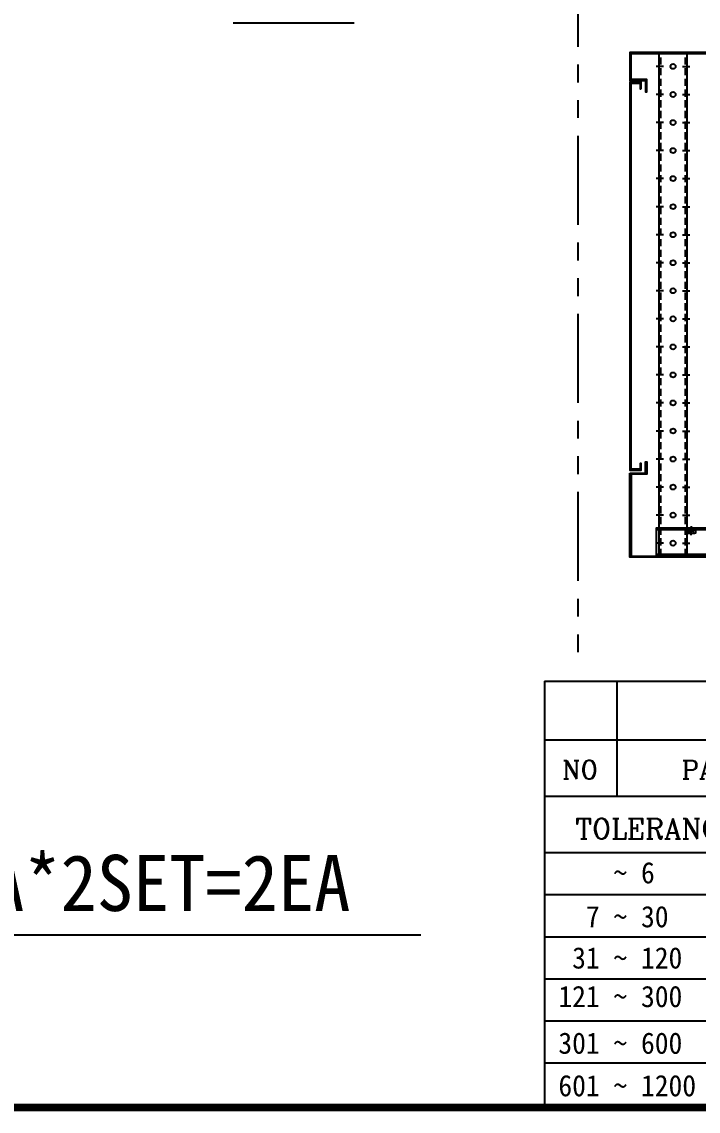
# Model space of a CAD drawing. Header units: millimetres. Extents: x 24815 to 36799, y -9299 to 5469.
# Drawn here: x 29312 to 30518, y 23 to 1965 of the extents above; entities that cross this region are included whole.
import ezdxf
from ezdxf.enums import TextEntityAlignment as Align

# ---------------------------------------------------------------- set-up
doc = ezdxf.new("R2010")
doc.units = ezdxf.units.MM
for name, pattern in [('CENTER', [50.8, 31.75, -6.35, 6.35, -6.35]), ('CENTERX2', [101.6, 63.5, -12.7, 12.7, -12.7]), ('HIDDENX2', [19.05, 12.7, -6.35]), ('PHANTOM2', [31.75, 15.875, -3.175, 3.175, -3.175, 3.175, -3.175])]:
    doc.linetypes.add(name, pattern=pattern)
for name, color, linetype in [('3', 3, 'Continuous'), ('______', 7, 'Continuous'), ('CENTER', 1, 'CENTER'), ('FORMAT-1', 7, 'Continuous')]:
    doc.layers.add(name, color=color, linetype=linetype)
doc.styles.add('HAN', font='')
doc.styles.add('RC', font='ROMANC.SHX')
doc.styles.add('RT', font='ROMANT.SHX', dxfattribs={"oblique": 15})
doc.styles.get('HAN').set_extended_font_data('GulimChe')

# ---------------------------------------------------------------- blocks, each defined once
blk = doc.blocks.new('no3')
at = {"color": 180}
for p, q in [((0, 5.5), (0, 0)), ((0, 5.5), (186, 5.5)), ((6.79, 5.5), (6.79, 0))]:
    blk.add_line(p, q, dxfattribs=at)
at = {"color": 2, "style": 'HAN'}
for tag, p in [('PART-NO', (19.76, 2.75)), ('MATERIAL', (111.38, 2.75)), ("Q'TY", (131.02, 2.75)), ('COLOR/FINISH', (145.2, 2.75)), ('REMARK', (170.76, 2.75))]:
    blk.add_attdef(tag, text='', height=2.9, dxfattribs=at).set_placement(p, align=Align.MIDDLE_CENTER)
blk.add_attdef('DESCRIPTION', text='', height=2.9, dxfattribs=at).set_placement((34.51, 2.75), align=Align.MIDDLE_LEFT)
at = {"color": 2, "style": 'RT', "oblique": 15}
blk.add_attdef('NO', text='', height=1.74, dxfattribs=at).set_placement((3.38, 2.51), align=Align.MIDDLE_CENTER)
blk = doc.blocks.new('format-3')
at = {"color": 180}
for p, q in [((228.5, 39.49), (228.5, 5)), ((228.5, 39.49), (414.5, 39.49)), ((235.29, 39.49), (235.29, 34.21)), ((228.5, 34.21), (252.48, 34.21)), ((228.5, 28.93), (252.48, 28.93)), ((228.5, 24.98), (252.48, 24.98)), ((228.5, 21.03), (252.48, 21.03)), ((228.5, 17.08), (252.48, 17.08)), ((228.5, 13.13), (252.48, 13.13)), ((228.5, 9.18), (252.48, 9.18))]:
    blk.add_line(p, q, dxfattribs=at)
at = {"layer": 'FORMAT-1', "const_width": 0.7}
blk.add_lwpolyline([(13, 5), (13, 286.3), (414.5, 286.3), (414.5, 5)], close=True, dxfattribs=at)
at = {"color": 2}
for s, height, style, p in [('NO', 1.742, 'RC', (230.16, 35.83)), ('PART NO', 1.742, 'RC', (241.36, 35.83)), (' TOLERANCE', 1.9, 'RC', (230.11, 30.22)), ('    ~ 6', 2, 'HAN', (229.8, 26.03)), ('  7 ~ 30', 2, 'HAN', (229.8, 21.91)), (' 31 ~ 120', 2, 'HAN', (229.8, 18.04)), ('121 ~ 300', 2, 'HAN', (229.8, 14.42)), ('301 ~ 600', 2, 'HAN', (229.8, 10.04)), ('601 ~ 1200', 2, 'HAN', (229.8, 6.05))]:
    blk.add_text(s, height=height, dxfattribs=dict(at, style=style)).set_placement(p)
at = {"style": 'HAN'}
for tag, height, p in [('MODEL-NAME', 3, (386.1, 31.53)), ('SCALE', 2.7, (320.81, 26.29)), ('PART-NAME', 3, (386.1, 26.29)), ('PART-NO', 3, (386.1, 21.01)), ('DRA-BY', 3, (260.72, 19.44)), ('CH-BY', 3, (277.21, 19.44)), ('APP-BY', 3, (293.7, 19.44)), ('관련업체', 3, (333.52, 9.26)), ('DRA-DATE', 2.5, (260.72, 7.47)), ('CH-DATE', 2.5, (277.21, 7.47)), ('APP-DATE', 2.5, (293.7, 7.47))]:
    blk.add_attdef(tag, text='', height=height, dxfattribs=at).set_placement(p, align=Align.MIDDLE_CENTER)
blk = doc.blocks.new('87erfasdfasdfasdfasdfsdaf')
at = {"color": 140}
for p, q in [((-12215.3, 14062.5), (-12215.3, 14958.5)), ((-12165.3, 14958.5), (-12215.3, 14958.5)), ((-12165.3, 14062.5), (-12165.3, 14958.5)), ((-12215.3, 14062.5), (-12165.3, 14062.5))]:
    blk.add_line(p, q, dxfattribs=at)
at = {"color": 2, "linetype": 'HIDDENX2'}
for p, q in [((-12212.3, 14062.5), (-12212.3, 14958.5)), ((-12168.3, 14062.5), (-12168.3, 14958.5))]:
    blk.add_line(p, q, dxfattribs=at)
at = {"color": 1}
for p, q in [((-12207.3, 14935.5), (-12220.3, 14935.5)), ((-12173.3, 14935.5), (-12160.3, 14935.5)), ((-12207.3, 14885.5), (-12220.3, 14885.5)), ((-12173.3, 14885.5), (-12160.3, 14885.5)), ((-12207.3, 14835.5), (-12220.3, 14835.5)), ((-12173.3, 14835.5), (-12160.3, 14835.5)), ((-12207.3, 14785.5), (-12220.3, 14785.5)), ((-12173.3, 14785.5), (-12160.3, 14785.5)), ((-12207.3, 14735.5), (-12220.3, 14735.5)), ((-12173.3, 14735.5), (-12160.3, 14735.5)), ((-12207.3, 14685.5), (-12220.3, 14685.5)), ((-12173.3, 14685.5), (-12160.3, 14685.5)), ((-12207.3, 14635.5), (-12220.3, 14635.5)), ((-12173.3, 14635.5), (-12160.3, 14635.5)), ((-12207.3, 14585.5), (-12220.3, 14585.5)), ((-12173.3, 14585.5), (-12160.3, 14585.5)), ((-12207.3, 14535.5), (-12220.3, 14535.5)), ((-12173.3, 14535.5), (-12160.3, 14535.5)), ((-12207.3, 14485.5), (-12220.3, 14485.5)), ((-12173.3, 14485.5), (-12160.3, 14485.5)), ((-12207.3, 14435.5), (-12220.3, 14435.5)), ((-12173.3, 14435.5), (-12160.3, 14435.5)), ((-12207.3, 14385.5), (-12220.3, 14385.5)), ((-12173.3, 14385.5), (-12160.3, 14385.5)), ((-12207.3, 14335.5), (-12220.3, 14335.5)), ((-12173.3, 14335.5), (-12160.3, 14335.5)), ((-12207.3, 14285.5), (-12220.3, 14285.5)), ((-12173.3, 14285.5), (-12160.3, 14285.5)), ((-12207.3, 14235.5), (-12220.3, 14235.5)), ((-12173.3, 14235.5), (-12160.3, 14235.5)), ((-12207.3, 14185.5), (-12220.3, 14185.5)), ((-12173.3, 14185.5), (-12160.3, 14185.5)), ((-12207.3, 14135.5), (-12220.3, 14135.5)), ((-12173.3, 14135.5), (-12160.3, 14135.5)), ((-12207.3, 14085.5), (-12220.3, 14085.5)), ((-12173.3, 14085.5), (-12160.3, 14085.5))]:
    blk.add_line(p, q, dxfattribs=at)
blk = doc.blocks.new('756erafsdfadsfadsfasdf')
at = {"color": 4}
for p, q in [((20879.7, 8164), (20389.7, 8164)), ((20879.7, 8120), (20389.7, 8120))]:
    blk.add_line(p, q, dxfattribs=at)
for p, q in [((20448.4, 8158.1), (20448.4, 8164)), ((20455.9, 8158.1), (20455.9, 8164)), ((20533.4, 8158.1), (20533.4, 8164)), ((20540.9, 8158.1), (20540.9, 8164)), ((20558.4, 8158.1), (20558.4, 8164)), ((20565.9, 8158.1), (20565.9, 8164)), ((20643.4, 8158.1), (20643.4, 8164)), ((20650.9, 8158.1), (20650.9, 8164)), ((20686.9, 8158.1), (20686.9, 8164)), ((20694.4, 8158.1), (20694.4, 8164)), ((20854.9, 8158.1), (20854.9, 8164)), ((20862.4, 8158.1), (20862.4, 8164)), ((20457.8, 8157.5), (20446.5, 8157.5)), ((20542.8, 8157.5), (20531.5, 8157.5)), ((20567.8, 8157.5), (20556.5, 8157.5)), ((20652.8, 8157.5), (20641.5, 8157.5)), ((20696.3, 8157.5), (20685, 8157.5)), ((20864.3, 8157.5), (20853, 8157.5))]:
    blk.add_line(p, q)
at = {"color": 1, "linetype": 'CENTERX2'}
for p, q in [((20452.2, 8170.5), (20452.2, 8160.5)), ((20537.2, 8170.5), (20537.2, 8160.5)), ((20562.2, 8170.5), (20562.2, 8160.5)), ((20647.2, 8170.5), (20647.2, 8160.5)), ((20690.7, 8170.5), (20690.7, 8160.5)), ((20858.7, 8170.5), (20858.7, 8160.5))]:
    blk.add_line(p, q, dxfattribs=at)
at = {"color": 4}
blk.add_lwpolyline([(20879.7, 8167), (20389.7, 8167), (20389.7, 8117), (20879.7, 8117)], close=True, dxfattribs=at)
for points in [[(20459.7, 8164), (20459.7, 8158.1, -0.309401), (20455.9, 8158.1, -0.154701), (20448.4, 8158.1, -0.309401), (20444.7, 8158.1), (20444.7, 8164), (20459.7, 8164)], [(20544.7, 8164), (20544.7, 8158.1, -0.309401), (20540.9, 8158.1, -0.154701), (20533.4, 8158.1, -0.309401), (20529.7, 8158.1), (20529.7, 8164), (20544.7, 8164)], [(20569.7, 8164), (20569.7, 8158.1, -0.309401), (20565.9, 8158.1, -0.154701), (20558.4, 8158.1, -0.309401), (20554.7, 8158.1), (20554.7, 8164), (20569.7, 8164)], [(20654.7, 8164), (20654.7, 8158.1, -0.309401), (20650.9, 8158.1, -0.154701), (20643.4, 8158.1, -0.309401), (20639.7, 8158.1), (20639.7, 8164), (20654.7, 8164)], [(20698.2, 8164), (20698.2, 8158.1, -0.309401), (20694.4, 8158.1, -0.154701), (20686.9, 8158.1, -0.309401), (20683.2, 8158.1), (20683.2, 8164), (20698.2, 8164)], [(20866.2, 8164), (20866.2, 8158.1, -0.309401), (20862.4, 8158.1, -0.154701), (20854.9, 8158.1, -0.309401), (20851.2, 8158.1), (20851.2, 8164), (20866.2, 8164)]]:
    blk.add_lwpolyline(points, format="xyb")
at = {"layer": 'CENTER'}
for p, q in [((20452.2, 8154.5), (20452.2, 8167)), ((20537.2, 8154.5), (20537.2, 8167)), ((20562.2, 8154.5), (20562.2, 8167)), ((20647.2, 8154.5), (20647.2, 8167)), ((20690.7, 8154.5), (20690.7, 8167)), ((20858.7, 8154.5), (20858.7, 8167))]:
    blk.add_line(p, q, dxfattribs=at)

msp = doc.modelspace()

# ---------------------------------------------------------------- linework, layer by layer
at = {"color": 6, "linetype": 'PHANTOM2', "ltscale": 10}
msp.add_line((30303.306, 3349.376), (30303.306, 838.533), dxfattribs=at)
for p, q in [((29904.648, 1962.794), (29688.689, 1962.794)), ((28810.621, 336.958), (30023.774, 336.958))]:
    msp.add_line(p, q)
at = {"color": 3}
for points in [[(30424.463, 1860.47), (30424.463, 1840.47), (30426.463, 1840.47), (30426.463, 1862.47), (30398.463, 1862.47), (30398.463, 1908.47), (31044.463, 1908.47), (31044.463, 1862.47), (31013.463, 1862.47), (31013.463, 1827.97), (31034.463, 1827.97), (31034.463, 1829.97), (31015.463, 1829.97), (31015.463, 1860.47), (31046.463, 1860.47), (31046.463, 1910.47), (30396.463, 1910.47), (30396.463, 1860.47)], [(30396.463, 1160.47), (30424.463, 1160.47), (30424.463, 1180.47), (30426.463, 1180.47), (30426.463, 1158.47), (30398.463, 1158.47), (30398.463, 1012.47), (31044.463, 1012.47), (31044.463, 1058.47), (31013.463, 1058.47), (31013.463, 1092.97), (31034.463, 1092.97), (31034.463, 1090.97), (31015.463, 1090.97), (31015.463, 1060.47), (31046.463, 1060.47), (31046.463, 1010.47), (30396.463, 1010.47)]]:
    msp.add_lwpolyline(points, close=True, dxfattribs=at)
at = {"color": 140}
for centre in [(30473.463, 1885.47), (30473.463, 1835.47), (30473.463, 1785.47), (30473.463, 1735.47), (30473.463, 1685.47), (30473.463, 1635.47), (30473.463, 1585.47), (30473.463, 1535.47), (30473.463, 1485.47), (30473.463, 1435.47), (30473.463, 1385.47), (30473.463, 1335.47), (30473.463, 1285.47), (30473.463, 1235.47), (30473.463, 1185.47), (30473.463, 1135.47), (30473.463, 1085.47), (30473.463, 1035.47)]:
    msp.add_circle(centre, 4.5, dxfattribs=at)
at = {"layer": '3'}
msp.add_lwpolyline([(30416.463, 1845.47), (30416.463, 1857.47), (30396.463, 1857.47), (30396.463, 1165.47), (30416.463, 1165.47), (30416.463, 1177.47), (30414.463, 1177.47), (30414.463, 1167.47), (30398.463, 1167.47), (30398.463, 1855.47), (30414.463, 1855.47), (30414.463, 1845.47), (30416.463, 1845.47)], dxfattribs=at)

# ---------------------------------------------------------------- block references
at = {"xscale": 19, "yscale": 19, "zscale": 19}
for name, p in [('format-3', (25902.7, -65.71)), ('no3', (30244.2, 684.68))]:
    msp.add_blockref(name, p, dxfattribs=at)
msp.add_blockref('87erfasdfasdfasdfasdfsdaf', (42663.743, -13050.061))
at = {"layer": '______'}
msp.add_blockref('756erafsdfadsfadsfasdf', (10053.785, -7104.558), dxfattribs=at)

# ---------------------------------------------------------------- texts
at = {"color": 2, "style": 'HAN'}
msp.add_text('수량:1EA*2SET=2EA', height=100, dxfattribs=at).set_placement((28806.901, 379.684))

doc.saveas('drawing.dxf')
